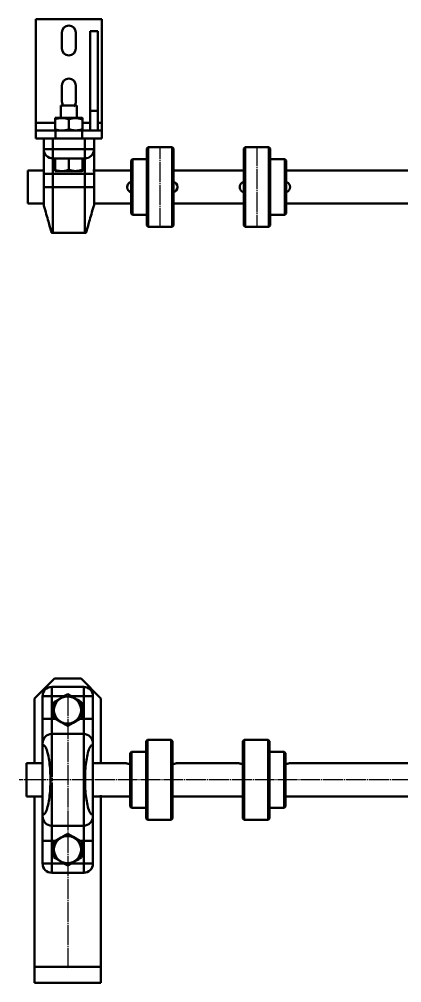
# Model space of a CAD drawing. Header units: millimetres. Extents: x 15778 to 17311, y 23500 to 24228.
# Drawn here: x 16255 to 16544, y 23502 to 24228 of the extents above; entities that cross this region are included whole.
import ezdxf

# ---------------------------------------------------------------- set-up
doc = ezdxf.new("R2010")
doc.units = ezdxf.units.MM
doc.linetypes.add('JIS_08_15', pattern=[17.25, 15, -0.75, 0.75, -0.75])
doc.layers.add('中心線', color=4, linetype='JIS_08_15', lineweight=25)
doc.layers.add('外形線', color=7, linetype='Continuous', lineweight=50)

msp = doc.modelspace()

# ---------------------------------------------------------------- linework, layer by layer
at = {"layer": '中心線'}
for p, q in [((16361.91, 24071.08), (16361.91, 24132.41)), ((16434.91, 24132.41), (16434.91, 24071.08)), ((16292.08, 23717.81), (16292.08, 23512.08)), ((17310.78, 23654.72), (16255.46, 23654.72))]:
    msp.add_line(p, q, dxfattribs=at)
at = {"layer": '外形線'}
for p, q in [((16267.91, 24228.25), (16267.91, 24150.25)), ((16317.91, 24228.25), (16267.91, 24228.25)), ((16317.91, 24150.25), (16317.91, 24228.25)), ((16287.66, 24206.25), (16287.66, 24218.25)), ((16298.16, 24218.25), (16298.16, 24206.25)), ((16308.91, 24219.25), (16308.91, 24159.25)), ((16308.91, 24219.25), (16314.91, 24219.25)), ((16314.91, 24219.25), (16314.91, 24152.25)), ((16314.91, 24159.25), (16314.91, 24219.25)), ((16287.66, 24166.25), (16287.66, 24178.25)), ((16298.16, 24178.25), (16298.16, 24166.25)), ((16286.91, 24163.25), (16298.91, 24163.25)), ((16286.91, 24163.25), (16286.91, 24153.07)), ((16298.91, 24153.43), (16298.91, 24163.25)), ((16308.91, 24159.25), (16308.91, 24144.25)), ((16308.91, 24159.25), (16314.91, 24159.25)), ((16314.91, 24144.25), (16314.91, 24159.25)), ((16267.91, 24150.25), (16282.87, 24150.25)), ((16267.91, 24144.25), (16267.91, 24150.25)), ((16302.92, 24153.85), (16282.52, 24153.85)), ((16282.52, 24145.19), (16282.52, 24152.9)), ((16292.91, 24145.29), (16292.91, 24152.81)), ((16303.3, 24153.63), (16302.92, 24153.85)), ((16302.95, 24150.25), (16309.15, 24150.25)), ((16303.3, 24145.38), (16303.3, 24152.71)), ((16314.26, 24150.25), (16317.91, 24150.25)), ((16317.91, 24144.25), (16317.91, 24150.25)), ((16282.91, 24144.25), (16267.91, 24144.25)), ((16267.91, 24144.25), (16267.91, 24138.25)), ((16282.91, 24138.25), (16282.91, 24144.25)), ((16302.91, 24144.25), (16282.91, 24144.25)), ((16317.91, 24144.25), (16302.91, 24144.25)), ((16302.91, 24144.25), (16302.91, 24138.25)), ((16302.92, 24144.25), (16303.3, 24144.47)), ((16317.91, 24138.25), (16317.91, 24144.25)), ((16267.91, 24138.25), (16282.91, 24138.25)), ((16273.91, 24138.25), (16273.91, 24130.25)), ((16280.91, 24130.25), (16280.91, 24138.25)), ((16302.91, 24138.25), (16282.91, 24138.25)), ((16302.91, 24138.25), (16317.91, 24138.25)), ((16304.91, 24138.25), (16304.91, 24130.25)), ((16311.91, 24130.25), (16311.91, 24138.25)), ((16273.91, 24130.25), (16273.91, 24111.75)), ((16273.91, 24130.25), (16280.91, 24130.25)), ((16273.91, 24130.25), (16273.91, 24111.75)), ((16280.91, 24123.25), (16280.91, 24130.25)), ((16304.91, 24130.25), (16280.91, 24130.25)), ((16304.91, 24123.25), (16304.91, 24130.25)), ((16304.91, 24130.25), (16311.91, 24130.25)), ((16311.91, 24111.75), (16311.91, 24130.25)), ((16311.91, 24111.75), (16311.91, 24130.25)), ((16352.91, 24131.75), (16351.91, 24130.75)), ((16351.91, 24072.75), (16351.91, 24130.75)), ((16352.91, 24131.75), (16352.91, 24101.75)), ((16370.91, 24131.75), (16352.91, 24131.75)), ((16370.91, 24071.75), (16370.91, 24131.75)), ((16371.91, 24130.75), (16370.91, 24131.75)), ((16371.91, 24130.75), (16371.91, 24101.75)), ((16425.91, 24131.75), (16424.91, 24130.75)), ((16424.91, 24101.75), (16424.91, 24130.75)), ((16425.91, 24131.75), (16425.91, 24071.75)), ((16443.91, 24131.75), (16425.91, 24131.75)), ((16443.91, 24101.75), (16443.91, 24131.75)), ((16444.91, 24130.75), (16443.91, 24131.75)), ((16444.91, 24130.75), (16444.91, 24072.75)), ((16280.91, 24123.25), (16291.09, 24123.25)), ((16280.91, 24111.75), (16280.91, 24123.25)), ((16282.52, 24123.25), (16282.52, 24114.59)), ((16282.52, 24123.25), (16292.91, 24123.25)), ((16292.91, 24123.25), (16292.91, 24114.69)), ((16292.91, 24123.25), (16303.3, 24123.25)), ((16294.73, 24123.25), (16304.91, 24123.25)), ((16303.3, 24123.25), (16303.3, 24114.78)), ((16304.91, 24123.25), (16304.91, 24111.75)), ((16340.91, 24122.75), (16339.91, 24121.75)), ((16339.91, 24081.75), (16339.91, 24121.75)), ((16340.91, 24122.75), (16340.91, 24101.75)), ((16351.91, 24122.75), (16340.91, 24122.75)), ((16455.91, 24122.75), (16444.91, 24122.75)), ((16455.91, 24101.75), (16455.91, 24122.75)), ((16456.91, 24121.75), (16455.91, 24122.75)), ((16456.91, 24121.75), (16456.91, 24081.75)), ((16261.91, 24114.25), (16261.91, 24089.25)), ((16274.02, 24114.25), (16261.91, 24114.25)), ((16282.52, 24113.65), (16292.72, 24113.65)), ((16292.72, 24113.65), (16302.92, 24113.65)), ((16302.92, 24113.65), (16303.3, 24113.87)), ((16340.01, 24114.25), (16311.05, 24114.25)), ((16424.69, 24114.25), (16371.17, 24114.25)), ((16655.63, 24114.25), (16456.21, 24114.25)), ((16273.91, 24111.75), (16273.91, 24101.75)), ((16280.91, 24111.75), (16273.91, 24111.75)), ((16280.91, 24101.75), (16280.91, 24111.75)), ((16280.91, 24111.75), (16304.91, 24111.75)), ((16304.91, 24111.75), (16311.91, 24111.75)), ((16304.91, 24111.75), (16304.91, 24101.75)), ((16311.91, 24101.75), (16311.91, 24111.75)), ((16273.91, 24088.17), (16273.91, 24101.75)), ((16280.91, 24101.75), (16273.91, 24101.75)), ((16273.91, 24088.17), (16273.91, 24101.75)), ((16280.91, 24101.75), (16280.91, 24067.25)), ((16280.91, 24101.75), (16304.91, 24101.75)), ((16304.91, 24101.75), (16311.91, 24101.75)), ((16304.91, 24067.25), (16304.91, 24101.75)), ((16311.91, 24101.75), (16311.91, 24088.17)), ((16311.91, 24101.75), (16311.91, 24088.17)), ((16340.91, 24101.75), (16340.91, 24080.75)), ((16352.91, 24101.75), (16352.91, 24071.75)), ((16371.91, 24101.75), (16371.91, 24072.75)), ((16424.91, 24072.75), (16424.91, 24101.75)), ((16443.91, 24071.75), (16443.91, 24101.75)), ((16455.91, 24080.75), (16455.91, 24101.75)), ((16261.91, 24089.25), (16274.37, 24089.25)), ((16311.4, 24089.25), (16340.36, 24089.25)), ((16371.52, 24089.25), (16425.04, 24089.25)), ((16456.57, 24089.25), (16655.98, 24089.25)), ((16339.91, 24081.75), (16340.91, 24080.75)), ((16340.91, 24080.75), (16351.91, 24080.75)), ((16444.91, 24080.75), (16455.91, 24080.75)), ((16455.91, 24080.75), (16456.91, 24081.75)), ((16351.91, 24072.75), (16352.91, 24071.75)), ((16352.91, 24071.75), (16370.91, 24071.75)), ((16370.91, 24071.75), (16371.91, 24072.75)), ((16424.91, 24072.75), (16425.91, 24071.75)), ((16425.91, 24071.75), (16443.91, 24071.75)), ((16443.91, 24071.75), (16444.91, 24072.75)), ((16280.91, 24067.25), (16304.91, 24067.25)), ((16267.03, 23716.14), (16282.06, 23731.17)), ((16302.1, 23731.17), (16282.06, 23731.17)), ((16302.1, 23731.17), (16317.13, 23716.14)), ((16280.06, 23717.85), (16280.06, 23724.86)), ((16304.1, 23724.86), (16280.06, 23724.86)), ((16304.1, 23717.85), (16304.1, 23724.86)), ((16267.03, 23716.14), (16267.03, 23666.64)), ((16273.04, 23717.85), (16273.04, 23700.81)), ((16280.06, 23717.85), (16273.04, 23717.85)), ((16280.06, 23717.85), (16290.62, 23717.85)), ((16280.06, 23700.81), (16280.06, 23717.85)), ((16293.9, 23717.85), (16304.11, 23717.85)), ((16304.1, 23717.85), (16311.12, 23717.85)), ((16304.1, 23717.85), (16304.1, 23700.81)), ((16311.12, 23700.81), (16311.12, 23717.85)), ((16317.13, 23667.01), (16317.13, 23716.14)), ((16273.04, 23700.81), (16273.04, 23682.28)), ((16280.06, 23700.81), (16273.04, 23700.81)), ((16280.06, 23689.29), (16280.06, 23700.81)), ((16280.06, 23700.81), (16282.97, 23700.81)), ((16300.83, 23700.81), (16304.11, 23700.81)), ((16304.1, 23700.81), (16311.12, 23700.81)), ((16304.1, 23700.81), (16304.1, 23689.29)), ((16311.12, 23682.28), (16311.12, 23700.81)), ((16311.12, 23682.28), (16311.12, 23700.81)), ((16280.06, 23689.29), (16280.06, 23656.76)), ((16280.06, 23689.29), (16304.1, 23689.29)), ((16304.1, 23620.16), (16304.1, 23689.29)), ((16352.2, 23684.78), (16351.2, 23683.78)), ((16352.2, 23684.78), (16352.2, 23684.09)), ((16352.2, 23684.78), (16352.2, 23624.66)), ((16370.23, 23684.78), (16352.2, 23684.78)), ((16370.23, 23624.66), (16370.23, 23684.78)), ((16371.24, 23683.78), (16370.23, 23684.78)), ((16425.34, 23684.78), (16424.34, 23683.78)), ((16425.34, 23684.78), (16425.34, 23624.66)), ((16443.38, 23684.78), (16425.34, 23684.78)), ((16443.38, 23624.66), (16443.38, 23684.78)), ((16443.38, 23683.8), (16443.38, 23684.78)), ((16444.38, 23683.78), (16443.38, 23684.78)), ((16273.04, 23678.69), (16273.04, 23682.28)), ((16273.04, 23630.76), (16273.04, 23678.69)), ((16311.12, 23682.28), (16311.12, 23678.69)), ((16311.12, 23678.69), (16311.12, 23630.76)), ((16351.2, 23625.67), (16351.2, 23683.78)), ((16371.24, 23683.78), (16371.24, 23665.89)), ((16371.24, 23683.78), (16371.24, 23625.67)), ((16424.34, 23625.67), (16424.34, 23683.78)), ((16424.34, 23666.24), (16424.34, 23683.78)), ((16444.38, 23683.78), (16444.38, 23625.67)), ((16340.18, 23675.76), (16339.17, 23674.76)), ((16339.17, 23634.68), (16339.17, 23674.76)), ((16340.18, 23675.76), (16340.18, 23674.78)), ((16340.18, 23675.76), (16340.18, 23633.68)), ((16351.2, 23675.76), (16340.18, 23675.76)), ((16455.4, 23675.76), (16444.38, 23675.76)), ((16455.4, 23633.68), (16455.4, 23675.76)), ((16455.4, 23674.78), (16455.4, 23675.76)), ((16456.4, 23674.76), (16455.4, 23675.76)), ((16456.4, 23674.76), (16456.4, 23634.68)), ((16261.02, 23667.25), (16261.02, 23642.2)), ((16273.06, 23667.25), (16261.02, 23667.25)), ((16336.17, 23667.25), (16310.27, 23667.25)), ((16421.33, 23667.25), (16374.24, 23667.25)), ((16652.79, 23667.25), (16459.41, 23667.25)), ((16280.06, 23656.08), (16280.06, 23653.7)), ((16280.06, 23652.68), (16280.06, 23620.16)), ((16261.02, 23642.2), (16273.51, 23642.2)), ((16267.03, 23642.81), (16267.03, 23513.75)), ((16310.61, 23642.2), (16339.62, 23642.2)), ((16317.13, 23513.75), (16317.13, 23643.18)), ((16339.17, 23634.68), (16339.17, 23642.97)), ((16370.85, 23642.2), (16424.47, 23642.2)), ((16456.06, 23642.2), (16655.87, 23642.2)), ((16456.4, 23642.63), (16456.4, 23634.68)), ((16339.17, 23634.68), (16340.18, 23633.68)), ((16455.4, 23633.68), (16456.4, 23634.68)), ((16273.04, 23627.17), (16273.04, 23630.76)), ((16273.04, 23627.17), (16273.04, 23608.63)), ((16273.04, 23627.17), (16273.04, 23608.63)), ((16311.12, 23630.76), (16311.12, 23627.17)), ((16311.12, 23608.63), (16311.12, 23627.17)), ((16311.12, 23608.63), (16311.12, 23627.17)), ((16340.18, 23633.68), (16351.2, 23633.68)), ((16351.2, 23625.67), (16351.2, 23633.77)), ((16444.38, 23633.68), (16455.4, 23633.68)), ((16444.38, 23633.43), (16444.38, 23625.67)), ((16280.06, 23608.63), (16280.06, 23620.16)), ((16280.06, 23620.16), (16304.1, 23620.16)), ((16304.1, 23620.16), (16304.1, 23608.63)), ((16351.2, 23625.67), (16352.2, 23624.66)), ((16352.2, 23624.66), (16370.23, 23624.66)), ((16370.23, 23624.66), (16371.24, 23625.67)), ((16370.23, 23624.66), (16370.23, 23625.35)), ((16424.34, 23625.67), (16425.34, 23624.66)), ((16425.34, 23625.11), (16425.34, 23624.66)), ((16425.34, 23624.66), (16443.38, 23624.66)), ((16443.38, 23624.66), (16444.38, 23625.67)), ((16273.04, 23608.63), (16273.04, 23591.6)), ((16273.04, 23608.63), (16280.06, 23608.63)), ((16280.06, 23591.6), (16280.06, 23608.63)), ((16280.06, 23608.63), (16283.7, 23608.63)), ((16300.46, 23608.63), (16304.11, 23608.63)), ((16311.12, 23608.63), (16304.1, 23608.63)), ((16304.1, 23608.63), (16304.1, 23591.6)), ((16311.12, 23591.6), (16311.12, 23608.63)), ((16273.04, 23591.6), (16280.06, 23591.6)), ((16280.06, 23584.59), (16280.06, 23591.6)), ((16289.9, 23591.6), (16280.06, 23591.6)), ((16304.11, 23591.6), (16293.9, 23591.6)), ((16311.12, 23591.6), (16304.1, 23591.6)), ((16304.1, 23584.59), (16304.1, 23591.6)), ((16280.06, 23584.59), (16304.1, 23584.59)), ((16267.03, 23513.75), (16317.13, 23513.75)), ((16267.03, 23501.72), (16267.03, 23513.75)), ((16317.13, 23501.72), (16317.13, 23513.75)), ((16317.13, 23501.72), (16267.03, 23501.72))]:
    msp.add_line(p, q, dxfattribs=at)
for points in [[(16282.52, 24152.9), (16282.52, 24152.98), (16282.52, 24153.05), (16282.52, 24153.12), (16282.52, 24153.19), (16282.52, 24153.25), (16282.52, 24153.31), (16282.52, 24153.36), (16282.52, 24153.42), (16282.52, 24153.47), (16282.52, 24153.52), (16282.52, 24153.56), (16282.52, 24153.6), (16282.52, 24153.64), (16282.52, 24153.67), (16282.52, 24153.71), (16282.52, 24153.74), (16282.52, 24153.76), (16282.52, 24153.78), (16282.52, 24153.8), (16282.52, 24153.82), (16282.52, 24153.83), (16282.52, 24153.84), (16282.52, 24153.85), (16282.52, 24153.85)], [(16292.91, 24152.81), (16292.41, 24152.97), (16291.93, 24153.12), (16291.47, 24153.25), (16291.01, 24153.36), (16290.57, 24153.46), (16290.14, 24153.55), (16289.72, 24153.62), (16289.31, 24153.68), (16288.9, 24153.73), (16288.49, 24153.76), (16288.09, 24153.78), (16287.68, 24153.79), (16287.28, 24153.79), (16286.88, 24153.77), (16286.48, 24153.75), (16286.07, 24153.71), (16285.66, 24153.66), (16285.24, 24153.59), (16284.81, 24153.51), (16284.38, 24153.42), (16283.93, 24153.32), (16283.47, 24153.2), (16283, 24153.06), (16282.52, 24152.9)], [(16303.3, 24152.71), (16302.81, 24152.87), (16302.33, 24153.02), (16301.86, 24153.15), (16301.41, 24153.26), (16300.97, 24153.36), (16300.54, 24153.44), (16300.12, 24153.51), (16299.7, 24153.57), (16299.29, 24153.62), (16298.88, 24153.65), (16298.48, 24153.67), (16298.08, 24153.68), (16297.67, 24153.68), (16297.27, 24153.66), (16296.87, 24153.64), (16296.46, 24153.6), (16296.04, 24153.55), (16295.63, 24153.48), (16295.2, 24153.41), (16294.76, 24153.32), (16294.32, 24153.21), (16293.86, 24153.09), (16293.39, 24152.96), (16292.91, 24152.81)], [(16303.3, 24152.71), (16303.3, 24152.87), (16303.3, 24153.01), (16303.3, 24153.13), (16303.3, 24153.24), (16303.3, 24153.33), (16303.3, 24153.41), (16303.3, 24153.48), (16303.3, 24153.53), (16303.3, 24153.57), (16303.3, 24153.6), (16303.3, 24153.62), (16303.3, 24153.63), (16303.3, 24153.62), (16303.3, 24153.6), (16303.3, 24153.57), (16303.3, 24153.53), (16303.3, 24153.48), (16303.3, 24153.41), (16303.3, 24153.33), (16303.3, 24153.24), (16303.3, 24153.13), (16303.3, 24153.01), (16303.3, 24152.87), (16303.3, 24152.71)], [(16282.52, 24145.19), (16283, 24145.04), (16283.47, 24144.9), (16283.93, 24144.78), (16284.38, 24144.67), (16284.81, 24144.58), (16285.24, 24144.5), (16285.66, 24144.44), (16286.07, 24144.39), (16286.48, 24144.35), (16286.88, 24144.32), (16287.28, 24144.31), (16287.68, 24144.3), (16288.09, 24144.31), (16288.49, 24144.33), (16288.9, 24144.37), (16289.31, 24144.41), (16289.72, 24144.47), (16290.14, 24144.55), (16290.57, 24144.63), (16291.01, 24144.73), (16291.47, 24144.85), (16291.93, 24144.98), (16292.41, 24145.12), (16292.91, 24145.29)], [(16282.52, 24144.25), (16282.52, 24144.25), (16282.52, 24144.26), (16282.52, 24144.26), (16282.52, 24144.28), (16282.52, 24144.29), (16282.52, 24144.31), (16282.52, 24144.33), (16282.52, 24144.36), (16282.52, 24144.39), (16282.52, 24144.42), (16282.52, 24144.46), (16282.52, 24144.49), (16282.52, 24144.54), (16282.52, 24144.58), (16282.52, 24144.63), (16282.52, 24144.68), (16282.52, 24144.73), (16282.52, 24144.79), (16282.52, 24144.85), (16282.52, 24144.91), (16282.52, 24144.98), (16282.52, 24145.04), (16282.52, 24145.12), (16282.52, 24145.19)], [(16292.91, 24145.29), (16293.39, 24145.14), (16293.86, 24145), (16294.32, 24144.88), (16294.76, 24144.78), (16295.2, 24144.69), (16295.63, 24144.61), (16296.04, 24144.55), (16296.46, 24144.5), (16296.87, 24144.46), (16297.27, 24144.43), (16297.67, 24144.42), (16298.08, 24144.41), (16298.48, 24144.42), (16298.88, 24144.45), (16299.29, 24144.48), (16299.7, 24144.52), (16300.12, 24144.58), (16300.54, 24144.65), (16300.97, 24144.74), (16301.41, 24144.84), (16301.86, 24144.95), (16302.33, 24145.08), (16302.81, 24145.22), (16303.3, 24145.38)], [(16303.3, 24145.38), (16303.3, 24145.23), (16303.3, 24145.09), (16303.3, 24144.97), (16303.3, 24144.86), (16303.3, 24144.77), (16303.3, 24144.69), (16303.3, 24144.62), (16303.3, 24144.56), (16303.3, 24144.52), (16303.3, 24144.49), (16303.3, 24144.48), (16303.3, 24144.47), (16303.3, 24144.48), (16303.3, 24144.49), (16303.3, 24144.52), (16303.3, 24144.56), (16303.3, 24144.62), (16303.3, 24144.69), (16303.3, 24144.77), (16303.3, 24144.86), (16303.3, 24144.97), (16303.3, 24145.09), (16303.3, 24145.23), (16303.3, 24145.38)], [(16282.52, 24114.59), (16283, 24114.44), (16283.47, 24114.3), (16283.93, 24114.18), (16284.38, 24114.07), (16284.81, 24113.98), (16285.24, 24113.9), (16285.66, 24113.84), (16286.07, 24113.79), (16286.48, 24113.75), (16286.88, 24113.72), (16287.28, 24113.71), (16287.68, 24113.7), (16288.09, 24113.71), (16288.49, 24113.73), (16288.9, 24113.77), (16289.31, 24113.81), (16289.72, 24113.87), (16290.14, 24113.95), (16290.57, 24114.03), (16291.01, 24114.13), (16291.47, 24114.25), (16291.93, 24114.38), (16292.41, 24114.52), (16292.91, 24114.69)], [(16282.52, 24113.65), (16282.52, 24113.65), (16282.52, 24113.65), (16282.52, 24113.66), (16282.52, 24113.68), (16282.52, 24113.69), (16282.52, 24113.71), (16282.52, 24113.73), (16282.52, 24113.76), (16282.52, 24113.79), (16282.52, 24113.82), (16282.52, 24113.86), (16282.52, 24113.89), (16282.52, 24113.94), (16282.52, 24113.98), (16282.52, 24114.03), (16282.52, 24114.08), (16282.52, 24114.13), (16282.52, 24114.19), (16282.52, 24114.25), (16282.52, 24114.31), (16282.52, 24114.38), (16282.52, 24114.44), (16282.52, 24114.52), (16282.52, 24114.59)], [(16292.91, 24114.69), (16293.39, 24114.54), (16293.86, 24114.4), (16294.32, 24114.28), (16294.76, 24114.18), (16295.2, 24114.09), (16295.63, 24114.01), (16296.04, 24113.95), (16296.46, 24113.9), (16296.87, 24113.86), (16297.27, 24113.83), (16297.67, 24113.82), (16298.08, 24113.81), (16298.48, 24113.82), (16298.88, 24113.85), (16299.29, 24113.88), (16299.7, 24113.92), (16300.12, 24113.98), (16300.54, 24114.05), (16300.97, 24114.14), (16301.41, 24114.24), (16301.86, 24114.35), (16302.33, 24114.48), (16302.81, 24114.62), (16303.3, 24114.78)], [(16303.3, 24114.78), (16303.3, 24114.63), (16303.3, 24114.49), (16303.3, 24114.37), (16303.3, 24114.26), (16303.3, 24114.17), (16303.3, 24114.09), (16303.3, 24114.02), (16303.3, 24113.96), (16303.3, 24113.92), (16303.3, 24113.89), (16303.3, 24113.88), (16303.3, 24113.87), (16303.3, 24113.88), (16303.3, 24113.89), (16303.3, 24113.92), (16303.3, 24113.96), (16303.3, 24114.02), (16303.3, 24114.09), (16303.3, 24114.17), (16303.3, 24114.26), (16303.3, 24114.37), (16303.3, 24114.49), (16303.3, 24114.63), (16303.3, 24114.78)], [(16336.91, 24101.75), (16336.92, 24101.98), (16336.94, 24102.21), (16336.97, 24102.44), (16337.02, 24102.67), (16337.08, 24102.9), (16337.16, 24103.13), (16337.24, 24103.35), (16337.35, 24103.57), (16337.46, 24103.78), (16337.59, 24103.98), (16337.72, 24104.17), (16337.87, 24104.35), (16338.02, 24104.52), (16338.18, 24104.67), (16338.35, 24104.82), (16338.54, 24104.97), (16338.73, 24105.1), (16338.93, 24105.22), (16339.14, 24105.34), (16339.36, 24105.43), (16339.58, 24105.52), (16339.81, 24105.59), (16340.04, 24105.65), (16340.27, 24105.7)], [(16340.14, 24097.82), (16339.92, 24097.87), (16339.69, 24097.94), (16339.47, 24098.02), (16339.26, 24098.11), (16339.05, 24098.21), (16338.85, 24098.32), (16338.65, 24098.45), (16338.47, 24098.58), (16338.29, 24098.72), (16338.13, 24098.87), (16337.97, 24099.03), (16337.83, 24099.2), (16337.69, 24099.38), (16337.56, 24099.57), (16337.44, 24099.76), (16337.33, 24099.97), (16337.23, 24100.18), (16337.14, 24100.4), (16337.07, 24100.62), (16337.01, 24100.84), (16336.97, 24101.07), (16336.93, 24101.3), (16336.92, 24101.52), (16336.91, 24101.75)], [(16374.91, 24101.75), (16374.9, 24101.51), (16374.88, 24101.28), (16374.84, 24101.04), (16374.79, 24100.8), (16374.73, 24100.57), (16374.65, 24100.34), (16374.56, 24100.11), (16374.45, 24099.89), (16374.33, 24099.68), (16374.2, 24099.48), (16374.06, 24099.28), (16373.91, 24099.1), (16373.75, 24098.93), (16373.58, 24098.77), (16373.4, 24098.62), (16373.21, 24098.48), (16373.01, 24098.35), (16372.8, 24098.23), (16372.58, 24098.12), (16372.36, 24098.02), (16372.13, 24097.94), (16371.9, 24097.87), (16371.66, 24097.82), (16371.42, 24097.78)], [(16371.55, 24105.69), (16371.78, 24105.65), (16372.01, 24105.59), (16372.24, 24105.52), (16372.46, 24105.43), (16372.68, 24105.33), (16372.89, 24105.22), (16373.09, 24105.1), (16373.28, 24104.97), (16373.47, 24104.82), (16373.64, 24104.67), (16373.8, 24104.51), (16373.95, 24104.35), (16374.09, 24104.16), (16374.23, 24103.97), (16374.36, 24103.77), (16374.47, 24103.57), (16374.57, 24103.35), (16374.66, 24103.13), (16374.74, 24102.9), (16374.8, 24102.67), (16374.85, 24102.44), (16374.88, 24102.21), (16374.9, 24101.98), (16374.91, 24101.75)], [(16421.91, 24101.75), (16421.92, 24101.97), (16421.93, 24102.19), (16421.96, 24102.41), (16422.01, 24102.63), (16422.06, 24102.85), (16422.13, 24103.07), (16422.21, 24103.28), (16422.31, 24103.49), (16422.41, 24103.69), (16422.53, 24103.88), (16422.65, 24104.07), (16422.79, 24104.25), (16422.93, 24104.41), (16423.08, 24104.57), (16423.23, 24104.72), (16423.4, 24104.86), (16423.58, 24105), (16423.76, 24105.12), (16423.96, 24105.24), (16424.16, 24105.34), (16424.36, 24105.44), (16424.58, 24105.52), (16424.79, 24105.59), (16425.01, 24105.64)], [(16424.88, 24097.88), (16424.67, 24097.94), (16424.46, 24098.02), (16424.26, 24098.1), (16424.06, 24098.2), (16423.87, 24098.31), (16423.68, 24098.43), (16423.5, 24098.55), (16423.33, 24098.69), (16423.17, 24098.83), (16423.03, 24098.98), (16422.88, 24099.13), (16422.75, 24099.3), (16422.62, 24099.47), (16422.5, 24099.66), (16422.39, 24099.85), (16422.29, 24100.05), (16422.2, 24100.25), (16422.12, 24100.46), (16422.06, 24100.67), (16422, 24100.89), (16421.96, 24101.1), (16421.93, 24101.32), (16421.91, 24101.53), (16421.91, 24101.75)], [(16459.91, 24101.75), (16459.9, 24101.51), (16459.88, 24101.28), (16459.84, 24101.04), (16459.79, 24100.8), (16459.73, 24100.57), (16459.65, 24100.34), (16459.56, 24100.11), (16459.45, 24099.89), (16459.33, 24099.68), (16459.2, 24099.48), (16459.06, 24099.28), (16458.91, 24099.1), (16458.75, 24098.93), (16458.58, 24098.77), (16458.4, 24098.62), (16458.21, 24098.48), (16458.01, 24098.35), (16457.8, 24098.22), (16457.58, 24098.12), (16457.36, 24098.02), (16457.13, 24097.94), (16456.89, 24097.87), (16456.66, 24097.82), (16456.42, 24097.78)], [(16456.55, 24105.7), (16456.78, 24105.65), (16457.01, 24105.59), (16457.24, 24105.52), (16457.46, 24105.43), (16457.68, 24105.33), (16457.89, 24105.22), (16458.09, 24105.1), (16458.28, 24104.97), (16458.47, 24104.82), (16458.64, 24104.67), (16458.8, 24104.51), (16458.95, 24104.35), (16459.09, 24104.17), (16459.23, 24103.97), (16459.36, 24103.77), (16459.47, 24103.57), (16459.57, 24103.35), (16459.66, 24103.13), (16459.74, 24102.9), (16459.8, 24102.67), (16459.85, 24102.44), (16459.88, 24102.21), (16459.9, 24101.98), (16459.91, 24101.75)], [(16273.91, 24088.17), (16274.1, 24087.52), (16274.53, 24086.02), (16274.98, 24084.43), (16275.45, 24082.81), (16275.89, 24081.26), (16276.3, 24079.84), (16276.7, 24078.43), (16277.09, 24077.07), (16277.45, 24075.82), (16277.77, 24074.7), (16278.08, 24073.62), (16278.38, 24072.59), (16278.64, 24071.67), (16278.87, 24070.87), (16279.09, 24070.11), (16279.28, 24069.46), (16279.43, 24068.91), (16279.57, 24068.43), (16279.69, 24068.03), (16279.78, 24067.71), (16279.84, 24067.49), (16279.88, 24067.36), (16279.89, 24067.32), (16279.88, 24067.36), (16279.84, 24067.49), (16279.78, 24067.71), (16279.69, 24068.03), (16279.57, 24068.43), (16279.43, 24068.91), (16279.28, 24069.46), (16279.09, 24070.11), (16278.87, 24070.87), (16278.64, 24071.67), (16278.38, 24072.59), (16278.08, 24073.62), (16277.77, 24074.7), (16277.45, 24075.82), (16277.09, 24077.07), (16276.7, 24078.43), (16276.3, 24079.84), (16275.89, 24081.26), (16275.45, 24082.81), (16274.98, 24084.43), (16274.53, 24086.02), (16274.1, 24087.52), (16273.91, 24088.17)], [(16311.91, 24088.17), (16311.72, 24087.52), (16311.29, 24086.02), (16310.83, 24084.43), (16310.37, 24082.81), (16309.93, 24081.26), (16309.52, 24079.84), (16309.11, 24078.43), (16308.73, 24077.07), (16308.37, 24075.82), (16308.05, 24074.7), (16307.74, 24073.62), (16307.44, 24072.59), (16307.18, 24071.67), (16306.95, 24070.87), (16306.73, 24070.11), (16306.54, 24069.46), (16306.39, 24068.91), (16306.25, 24068.43), (16306.13, 24068.03), (16306.04, 24067.71), (16305.98, 24067.49), (16305.94, 24067.36), (16305.93, 24067.32), (16305.94, 24067.36), (16305.98, 24067.49), (16306.04, 24067.71), (16306.13, 24068.03), (16306.25, 24068.43), (16306.39, 24068.91), (16306.54, 24069.46), (16306.73, 24070.11), (16306.95, 24070.87), (16307.18, 24071.67), (16307.44, 24072.59), (16307.74, 24073.62), (16308.05, 24074.7), (16308.37, 24075.82), (16308.73, 24077.07), (16309.11, 24078.43), (16309.52, 24079.84), (16309.93, 24081.26), (16310.37, 24082.81), (16310.83, 24084.43), (16311.29, 24086.02), (16311.72, 24087.52), (16311.91, 24088.17)], [(16281.67, 23713.34), (16282.16, 23713.62), (16282.63, 23713.89), (16283.09, 23714.16), (16283.53, 23714.41), (16283.97, 23714.67), (16284.39, 23714.91), (16284.81, 23715.15), (16285.23, 23715.39), (16285.64, 23715.63), (16286.04, 23715.86), (16286.44, 23716.09), (16286.85, 23716.33), (16287.25, 23716.56), (16287.65, 23716.79), (16288.06, 23717.03), (16288.47, 23717.27), (16288.89, 23717.51), (16289.31, 23717.75), (16289.74, 23718), (16290.18, 23718.25), (16290.64, 23718.52), (16291.1, 23718.78), (16291.58, 23719.06), (16292.08, 23719.35)], [(16292.08, 23719.35), (16292.57, 23719.07), (16293.04, 23718.8), (16293.5, 23718.53), (16293.94, 23718.28), (16294.38, 23718.02), (16294.8, 23717.78), (16295.22, 23717.54), (16295.64, 23717.3), (16296.05, 23717.06), (16296.45, 23716.83), (16296.86, 23716.59), (16297.26, 23716.36), (16297.66, 23716.13), (16298.07, 23715.89), (16298.48, 23715.66), (16298.89, 23715.42), (16299.3, 23715.18), (16299.73, 23714.93), (16300.16, 23714.69), (16300.6, 23714.43), (16301.05, 23714.17), (16301.52, 23713.9), (16302, 23713.62), (16302.49, 23713.34)], [(16281.67, 23707.33), (16281.67, 23707.58), (16281.67, 23707.84), (16281.67, 23708.09), (16281.67, 23708.34), (16281.67, 23708.59), (16281.67, 23708.84), (16281.67, 23709.08), (16281.67, 23709.33), (16281.67, 23709.58), (16281.67, 23709.82), (16281.67, 23710.07), (16281.67, 23710.31), (16281.67, 23710.56), (16281.67, 23710.81), (16281.67, 23711.05), (16281.67, 23711.3), (16281.67, 23711.55), (16281.67, 23711.8), (16281.67, 23712.05), (16281.67, 23712.31), (16281.67, 23712.56), (16281.67, 23712.82), (16281.67, 23713.08), (16281.67, 23713.34)], [(16281.67, 23701.31), (16281.67, 23701.58), (16281.67, 23701.83), (16281.67, 23702.09), (16281.67, 23702.35), (16281.67, 23702.6), (16281.67, 23702.85), (16281.67, 23703.1), (16281.67, 23703.35), (16281.67, 23703.6), (16281.67, 23703.85), (16281.67, 23704.09), (16281.67, 23704.34), (16281.67, 23704.58), (16281.67, 23704.83), (16281.67, 23705.08), (16281.67, 23705.32), (16281.67, 23705.57), (16281.67, 23705.82), (16281.67, 23706.06), (16281.67, 23706.31), (16281.67, 23706.56), (16281.67, 23706.82), (16281.67, 23707.07), (16281.67, 23707.33)], [(16302.49, 23713.34), (16302.49, 23712.77), (16302.49, 23712.22), (16302.49, 23711.69), (16302.49, 23711.17), (16302.49, 23710.67), (16302.49, 23710.17), (16302.49, 23709.69), (16302.49, 23709.21), (16302.49, 23708.73), (16302.49, 23708.26), (16302.49, 23707.79), (16302.49, 23707.33), (16302.49, 23706.86), (16302.49, 23706.39), (16302.49, 23705.92), (16302.49, 23705.45), (16302.49, 23704.97), (16302.49, 23704.48), (16302.49, 23703.98), (16302.49, 23703.48), (16302.49, 23702.96), (16302.49, 23702.43), (16302.49, 23701.88), (16302.49, 23701.31)], [(16292.08, 23695.3), (16291.58, 23695.59), (16291.1, 23695.87), (16290.64, 23696.14), (16290.18, 23696.4), (16289.74, 23696.65), (16289.31, 23696.9), (16288.89, 23697.15), (16288.47, 23697.39), (16288.06, 23697.62), (16287.65, 23697.86), (16287.25, 23698.09), (16286.85, 23698.32), (16286.44, 23698.56), (16286.04, 23698.79), (16285.64, 23699.02), (16285.23, 23699.26), (16284.81, 23699.5), (16284.39, 23699.74), (16283.97, 23699.99), (16283.53, 23700.24), (16283.09, 23700.5), (16282.63, 23700.76), (16282.16, 23701.03), (16281.67, 23701.31)], [(16302.49, 23701.31), (16302, 23701.03), (16301.52, 23700.75), (16301.05, 23700.48), (16300.6, 23700.22), (16300.16, 23699.97), (16299.73, 23699.72), (16299.3, 23699.47), (16298.89, 23699.23), (16298.48, 23698.99), (16298.07, 23698.76), (16297.66, 23698.53), (16297.26, 23698.29), (16296.86, 23698.06), (16296.45, 23697.83), (16296.05, 23697.59), (16295.64, 23697.36), (16295.22, 23697.12), (16294.8, 23696.87), (16294.38, 23696.63), (16293.94, 23696.38), (16293.5, 23696.12), (16293.04, 23695.85), (16292.57, 23695.58), (16292.08, 23695.3)], [(16273.04, 23678.69), (16273.23, 23680.16), (16273.66, 23680.76), (16274.12, 23680.76), (16274.59, 23680.41), (16275.03, 23679.85), (16275.44, 23679.14), (16275.84, 23678.25), (16276.23, 23677.23), (16276.59, 23676.11), (16276.91, 23674.96), (16277.23, 23673.69), (16277.52, 23672.3), (16277.78, 23670.88), (16278.01, 23669.45), (16278.23, 23667.9), (16278.42, 23666.33), (16278.58, 23664.8), (16278.72, 23663.18), (16278.83, 23661.5), (16278.92, 23659.78), (16278.98, 23658.06), (16279.02, 23656.36), (16279.03, 23654.72), (16279.02, 23653.08), (16278.98, 23651.39), (16278.92, 23649.66), (16278.83, 23647.95), (16278.72, 23646.27), (16278.58, 23644.65), (16278.42, 23643.11), (16278.23, 23641.55), (16278.01, 23639.99), (16277.78, 23638.57), (16277.52, 23637.15), (16277.23, 23635.76), (16276.91, 23634.48), (16276.59, 23633.33), (16276.23, 23632.22), (16275.84, 23631.19), (16275.44, 23630.31), (16275.03, 23629.6), (16274.59, 23629.03), (16274.12, 23628.69), (16273.66, 23628.69), (16273.23, 23629.28), (16273.04, 23630.76)], [(16311.12, 23630.76), (16310.93, 23629.28), (16310.5, 23628.69), (16310.04, 23628.69), (16309.58, 23629.03), (16309.13, 23629.6), (16308.72, 23630.31), (16308.32, 23631.19), (16307.93, 23632.22), (16307.57, 23633.33), (16307.25, 23634.48), (16306.94, 23635.76), (16306.64, 23637.15), (16306.38, 23638.57), (16306.15, 23639.99), (16305.93, 23641.55), (16305.74, 23643.11), (16305.58, 23644.65), (16305.45, 23646.27), (16305.33, 23647.95), (16305.24, 23649.66), (16305.18, 23651.39), (16305.14, 23653.08), (16305.13, 23654.72), (16305.14, 23656.36), (16305.18, 23658.06), (16305.24, 23659.78), (16305.33, 23661.5), (16305.45, 23663.18), (16305.58, 23664.8), (16305.74, 23666.33), (16305.93, 23667.9), (16306.15, 23669.45), (16306.38, 23670.88), (16306.64, 23672.3), (16306.94, 23673.69), (16307.25, 23674.96), (16307.57, 23676.11), (16307.93, 23677.23), (16308.32, 23678.25), (16308.72, 23679.14), (16309.13, 23679.85), (16309.58, 23680.41), (16310.04, 23680.76), (16310.5, 23680.76), (16310.93, 23680.16), (16311.12, 23678.69)], [(16339.39, 23666.62), (16339.16, 23666.63), (16338.94, 23666.65), (16338.72, 23666.68), (16338.5, 23666.71), (16338.3, 23666.74), (16338.09, 23666.77), (16337.9, 23666.8), (16337.72, 23666.84), (16337.54, 23666.88), (16337.38, 23666.91), (16337.23, 23666.95), (16337.08, 23666.99), (16336.94, 23667.02), (16336.81, 23667.06), (16336.69, 23667.09), (16336.58, 23667.12), (16336.49, 23667.15), (16336.4, 23667.17), (16336.33, 23667.2), (16336.27, 23667.21), (16336.23, 23667.23), (16336.19, 23667.24), (16336.17, 23667.25), (16336.17, 23667.25)], [(16336.17, 23667.25), (16336.18, 23667.24), (16336.2, 23667.24), (16336.24, 23667.22), (16336.29, 23667.21), (16336.36, 23667.19), (16336.44, 23667.16), (16336.53, 23667.14), (16336.63, 23667.11), (16336.75, 23667.07), (16336.87, 23667.04), (16337.01, 23667), (16337.15, 23666.97), (16337.31, 23666.93), (16337.47, 23666.89), (16337.64, 23666.86), (16337.82, 23666.82), (16338.01, 23666.78), (16338.21, 23666.75), (16338.42, 23666.72), (16338.64, 23666.69), (16338.86, 23666.66), (16339.08, 23666.64), (16339.31, 23666.62), (16339.54, 23666.61)], [(16374.24, 23667.25), (16374.23, 23667.25), (16374.21, 23667.24), (16374.18, 23667.23), (16374.13, 23667.21), (16374.06, 23667.19), (16373.99, 23667.17), (16373.89, 23667.14), (16373.79, 23667.11), (16373.67, 23667.08), (16373.54, 23667.04), (16373.39, 23667), (16373.24, 23666.96), (16373.09, 23666.93), (16372.92, 23666.89), (16372.74, 23666.85), (16372.55, 23666.81), (16372.35, 23666.78), (16372.14, 23666.74), (16371.92, 23666.71), (16371.7, 23666.68), (16371.47, 23666.65), (16371.24, 23666.63), (16371, 23666.61), (16370.76, 23666.6)], [(16424.29, 23666.64), (16424.08, 23666.66), (16423.87, 23666.68), (16423.67, 23666.71), (16423.47, 23666.74), (16423.28, 23666.77), (16423.09, 23666.8), (16422.92, 23666.83), (16422.75, 23666.87), (16422.59, 23666.9), (16422.44, 23666.94), (16422.3, 23666.97), (16422.17, 23667.01), (16422.04, 23667.04), (16421.92, 23667.07), (16421.81, 23667.1), (16421.71, 23667.13), (16421.62, 23667.16), (16421.55, 23667.18), (16421.48, 23667.2), (16421.43, 23667.22), (16421.39, 23667.23), (16421.36, 23667.24), (16421.34, 23667.25), (16421.33, 23667.25)], [(16459.41, 23667.25), (16459.4, 23667.25), (16459.38, 23667.24), (16459.34, 23667.23), (16459.29, 23667.21), (16459.23, 23667.19), (16459.15, 23667.17), (16459.06, 23667.14), (16458.95, 23667.11), (16458.83, 23667.08), (16458.7, 23667.04), (16458.56, 23667), (16458.41, 23666.96), (16458.25, 23666.93), (16458.09, 23666.89), (16457.91, 23666.85), (16457.72, 23666.81), (16457.52, 23666.78), (16457.31, 23666.74), (16457.09, 23666.71), (16456.87, 23666.68), (16456.64, 23666.65), (16456.4, 23666.63), (16456.16, 23666.61), (16455.93, 23666.6)], [(16281.67, 23608.13), (16282.16, 23608.41), (16282.63, 23608.69), (16283.09, 23608.95), (16283.53, 23609.21), (16283.97, 23609.46), (16284.39, 23609.71), (16284.81, 23609.95), (16285.23, 23610.19), (16285.64, 23610.42), (16286.04, 23610.66), (16286.44, 23610.89), (16286.85, 23611.12), (16287.25, 23611.35), (16287.65, 23611.59), (16288.06, 23611.82), (16288.47, 23612.06), (16288.89, 23612.3), (16289.31, 23612.54), (16289.74, 23612.79), (16290.18, 23613.05), (16290.64, 23613.31), (16291.1, 23613.58), (16291.58, 23613.86), (16292.08, 23614.14)], [(16292.08, 23614.14), (16292.57, 23613.86), (16293.04, 23613.59), (16293.5, 23613.33), (16293.94, 23613.07), (16294.38, 23612.82), (16294.8, 23612.57), (16295.22, 23612.33), (16295.64, 23612.09), (16296.05, 23611.85), (16296.45, 23611.62), (16296.86, 23611.39), (16297.26, 23611.15), (16297.66, 23610.92), (16298.07, 23610.69), (16298.48, 23610.45), (16298.89, 23610.21), (16299.3, 23609.97), (16299.73, 23609.73), (16300.16, 23609.48), (16300.6, 23609.22), (16301.05, 23608.96), (16301.52, 23608.69), (16302, 23608.42), (16302.49, 23608.13)], [(16281.67, 23602.12), (16281.67, 23602.38), (16281.67, 23602.63), (16281.67, 23602.88), (16281.67, 23603.13), (16281.67, 23603.38), (16281.67, 23603.63), (16281.67, 23603.88), (16281.67, 23604.12), (16281.67, 23604.37), (16281.67, 23604.62), (16281.67, 23604.86), (16281.67, 23605.11), (16281.67, 23605.35), (16281.67, 23605.6), (16281.67, 23605.85), (16281.67, 23606.1), (16281.67, 23606.34), (16281.67, 23606.59), (16281.67, 23606.85), (16281.67, 23607.1), (16281.67, 23607.35), (16281.67, 23607.61), (16281.67, 23607.87), (16281.67, 23608.13)], [(16302.49, 23608.13), (16302.49, 23607.57), (16302.49, 23607.02), (16302.49, 23606.49), (16302.49, 23605.97), (16302.49, 23605.46), (16302.49, 23604.97), (16302.49, 23604.48), (16302.49, 23604), (16302.49, 23603.52), (16302.49, 23603.05), (16302.49, 23602.59), (16302.49, 23602.12), (16302.49, 23601.65), (16302.49, 23601.19), (16302.49, 23600.72), (16302.49, 23600.24), (16302.49, 23599.76), (16302.49, 23599.27), (16302.49, 23598.78), (16302.49, 23598.27), (16302.49, 23597.75), (16302.49, 23597.22), (16302.49, 23596.67), (16302.49, 23596.11)], [(16281.67, 23596.11), (16281.67, 23596.37), (16281.67, 23596.63), (16281.67, 23596.88), (16281.67, 23597.14), (16281.67, 23597.39), (16281.67, 23597.64), (16281.67, 23597.9), (16281.67, 23598.14), (16281.67, 23598.39), (16281.67, 23598.64), (16281.67, 23598.89), (16281.67, 23599.13), (16281.67, 23599.38), (16281.67, 23599.62), (16281.67, 23599.87), (16281.67, 23600.12), (16281.67, 23600.36), (16281.67, 23600.61), (16281.67, 23600.86), (16281.67, 23601.11), (16281.67, 23601.36), (16281.67, 23601.61), (16281.67, 23601.86), (16281.67, 23602.12)], [(16292.08, 23590.1), (16291.58, 23590.38), (16291.1, 23590.66), (16290.64, 23590.93), (16290.18, 23591.19), (16289.74, 23591.45), (16289.31, 23591.7), (16288.89, 23591.94), (16288.47, 23592.18), (16288.06, 23592.42), (16287.65, 23592.65), (16287.25, 23592.89), (16286.85, 23593.12), (16286.44, 23593.35), (16286.04, 23593.58), (16285.64, 23593.82), (16285.23, 23594.05), (16284.81, 23594.29), (16284.39, 23594.53), (16283.97, 23594.78), (16283.53, 23595.03), (16283.09, 23595.29), (16282.63, 23595.55), (16282.16, 23595.83), (16281.67, 23596.11)], [(16302.49, 23596.11), (16302, 23595.82), (16301.52, 23595.54), (16301.05, 23595.28), (16300.6, 23595.02), (16300.16, 23594.76), (16299.73, 23594.51), (16299.3, 23594.27), (16298.89, 23594.03), (16298.48, 23593.79), (16298.07, 23593.55), (16297.66, 23593.32), (16297.26, 23593.09), (16296.86, 23592.85), (16296.45, 23592.62), (16296.05, 23592.39), (16295.64, 23592.15), (16295.22, 23591.91), (16294.8, 23591.67), (16294.38, 23591.42), (16293.94, 23591.17), (16293.5, 23590.91), (16293.04, 23590.65), (16292.57, 23590.38), (16292.08, 23590.1)]]:
    msp.add_lwpolyline(points, dxfattribs=at)
for centre in [(16291.89, 23707.33), (16291.89, 23602.12)]:
    msp.add_circle(centre, 10.22, dxfattribs=at)
for centre, radius, start, end in [((16292.91, 24218.25), 5.25, 0, 180), ((16292.91, 24206.25), 5.25, 180, 0), ((16292.91, 24178.25), 5.25, 0, 180), ((16292.91, 24166.25), 5.25, 180.00569, 221.31912), ((16292.91, 24166.25), 5.25, 315.00598, 359.99431), ((16280.91, 24130.25), 7, 180, 270), ((16304.91, 24130.25), 7, 270, 0), ((16304.91, 24130.25), 7, 270, 0), ((16340.91, 24101.75), 4, 102.83387, 261.51538), ((16370.91, 24101.75), 4, 278.5241, 81.47816), ((16280.91, 24074.25), 7, 261.60906, 270), ((16304.91, 24074.25), 7, 270, 278.39094), ((16280.06, 23717.85), 7.01, 90, 180), ((16304.1, 23717.85), 7.01, 0, 90), ((16304.1, 23717.85), 7.01, 0, 90), ((16280.06, 23682.28), 7.01, 90, 180), ((16280.06, 23682.28), 7.01, 90, 180), ((16280.06, 23682.28), 7.01, 90, 180), ((16304.1, 23682.28), 7.01, 0, 90), ((16304.1, 23682.28), 7.01, 0, 90), ((16304.1, 23682.28), 7.01, 0, 90), ((16280.06, 23627.17), 7.01, 180, 270), ((16280.06, 23627.17), 7.01, 180, 270), ((16280.06, 23627.17), 7.01, 180, 270), ((16304.1, 23627.17), 7.01, 270, 0), ((16304.1, 23627.17), 7.01, 270, 0), ((16304.1, 23627.17), 7.01, 270, 0), ((16280.06, 23591.6), 7.01, 180, 270), ((16304.1, 23591.6), 7.01, 270, 0), ((16304.1, 23591.6), 7.01, 270, 0)]:
    msp.add_arc(centre, radius, start, end, dxfattribs=at)

doc.saveas('drawing.dxf')
